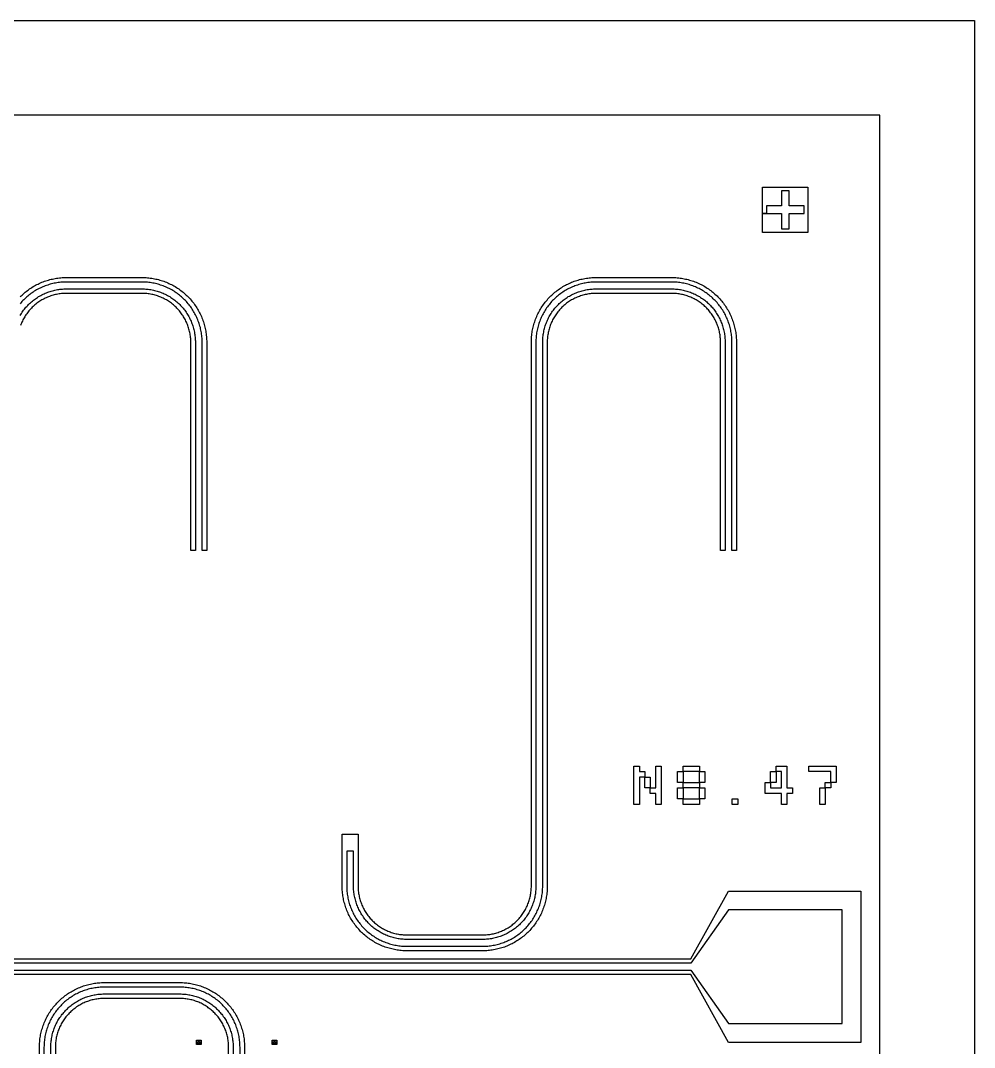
# Model space of a CAD drawing. Extents: x -2500 to 2500, y -2500 to 2500.
# Drawn here: x -21 to 2500, y -213 to 2500 of the extents above; entities that cross this region are included whole.
import ezdxf

# ---------------------------------------------------------------- set-up
doc = ezdxf.new("R2010")
doc.units = 0
doc.layers.add('L0D0', color=1, linetype='CONTINUOUS')

msp = doc.modelspace()

# ---------------------------------------------------------------- linework, layer by layer
at = {"layer": 'L0D0'}
for points in [[(-2500, -2500), (-2500, -2250), (-2250, -2250), (2250, -2250), (2250, 2250), (-2250, 2250), (-2250, -2250), (-2500, -2250), (-2500, 2500), (2500, 2500), (2500, -2500)], [(1940, 1940), (1940, 1990), (1950, 1990), (1990, 1990), (1990, 1950), (2010, 1950), (2010, 1990), (2050, 1990), (2050, 2010), (2010, 2010), (2010, 2050), (1990, 2050), (1990, 2010), (1950, 2010), (1950, 1990), (1940, 1990), (1940, 2060), (2060, 2060), (2060, 1940)], [(1000, 42), (996.321, 42.04), (992.643, 42.158), (988.969, 42.356), (985.3, 42.633), (981.638, 42.989), (977.984, 43.423), (974.341, 43.936), (970.709, 44.527), (967.091, 45.197), (963.488, 45.944), (959.902, 46.768), (956.335, 47.669), (952.787, 48.647), (949.262, 49.701), (945.76, 50.83), (942.284, 52.035), (938.834, 53.314), (935.412, 54.667), (932.02, 56.093), (928.66, 57.592), (925.333, 59.163), (922.04, 60.805), (918.783, 62.518), (915.564, 64.3), (912.384, 66.151), (909.245, 68.071), (906.148, 70.057), (903.094, 72.109), (900.085, 74.227), (897.122, 76.409), (894.207, 78.654), (891.341, 80.961), (888.525, 83.33), (885.761, 85.758), (883.05, 88.246), (880.393, 90.791), (877.791, 93.393), (875.246, 96.05), (872.758, 98.761), (870.33, 101.525), (867.961, 104.341), (865.654, 107.207), (863.409, 110.122), (861.227, 113.085), (859.109, 116.094), (857.057, 119.148), (855.071, 122.245), (853.151, 125.384), (851.3, 128.564), (849.518, 131.783), (847.805, 135.04), (846.163, 138.333), (844.592, 141.66), (843.093, 145.02), (841.667, 148.412), (840.314, 151.834), (839.035, 155.284), (837.83, 158.76), (836.701, 162.262), (835.647, 165.787), (834.669, 169.335), (833.768, 172.902), (832.944, 176.488), (832.197, 180.091), (831.527, 183.709), (830.936, 187.341), (830.423, 190.984), (829.989, 194.638), (829.633, 198.3), (829.356, 201.969), (829.158, 205.643), (829.04, 209.321), (829, 213), (829, 350), (871, 350), (871, 213), (871.04, 209.784), (871.16, 206.57), (871.361, 203.36), (871.641, 200.156), (872.001, 196.96), (872.441, 193.774), (872.96, 190.599), (873.558, 187.439), (874.234, 184.295), (874.989, 181.168), (875.821, 178.062), (876.731, 174.977), (877.717, 171.915), (878.78, 168.879), (879.917, 165.871), (881.13, 162.892), (882.416, 159.944), (883.775, 157.029), (885.207, 154.149), (886.709, 151.305), (888.283, 148.5), (889.925, 145.735), (891.637, 143.012), (893.415, 140.332), (895.26, 137.697), (897.17, 135.109), (899.144, 132.57), (901.18, 130.08), (903.278, 127.643), (905.436, 125.258), (907.653, 122.927), (909.927, 120.653), (912.258, 118.436), (914.643, 116.278), (917.08, 114.18), (919.57, 112.144), (922.109, 110.17), (924.697, 108.26), (927.332, 106.415), (930.012, 104.637), (932.735, 102.925), (935.5, 101.283), (938.305, 99.709), (941.149, 98.207), (944.029, 96.775), (946.944, 95.416), (949.892, 94.13), (952.871, 92.917), (955.879, 91.78), (958.915, 90.717), (961.977, 89.731), (965.062, 88.821), (968.168, 87.989), (971.295, 87.234), (974.439, 86.558), (977.599, 85.96), (980.774, 85.441), (983.96, 85.001), (987.156, 84.641), (990.36, 84.361), (993.57, 84.16), (996.784, 84.04), (1000, 84), (1200, 84), (1203.216, 84.04), (1206.43, 84.16), (1209.64, 84.361), (1212.844, 84.641), (1216.04, 85.001), (1219.226, 85.441), (1222.401, 85.96), (1225.561, 86.558), (1228.705, 87.234), (1231.832, 87.989), (1234.938, 88.821), (1238.023, 89.731), (1241.085, 90.717), (1244.121, 91.78), (1247.129, 92.917), (1250.108, 94.13), (1253.056, 95.416), (1255.971, 96.775), (1258.851, 98.207), (1261.695, 99.709), (1264.5, 101.283), (1267.265, 102.925), (1269.988, 104.637), (1272.668, 106.415), (1275.303, 108.26), (1277.891, 110.17), (1280.43, 112.144), (1282.92, 114.18), (1285.357, 116.278), (1287.742, 118.436), (1290.073, 120.653), (1292.347, 122.927), (1294.564, 125.258), (1296.722, 127.643), (1298.82, 130.08), (1300.856, 132.57), (1302.83, 135.109), (1304.74, 137.697), (1306.585, 140.332), (1308.363, 143.012), (1310.075, 145.735), (1311.717, 148.5), (1313.291, 151.305), (1314.793, 154.149), (1316.225, 157.029), (1317.584, 159.944), (1318.87, 162.892), (1320.083, 165.871), (1321.22, 168.879), (1322.283, 171.915), (1323.269, 174.977), (1324.179, 178.062), (1325.011, 181.168), (1325.766, 184.295), (1326.442, 187.439), (1327.04, 190.599), (1327.559, 193.774), (1327.999, 196.96), (1328.359, 200.156), (1328.639, 203.36), (1328.84, 206.57), (1328.96, 209.784), (1329, 213), (1329, 1650), (1329.04, 1653.679), (1329.158, 1657.357), (1329.356, 1661.031), (1329.633, 1664.7), (1329.989, 1668.362), (1330.423, 1672.016), (1330.936, 1675.659), (1331.527, 1679.291), (1332.197, 1682.909), (1332.944, 1686.512), (1333.768, 1690.098), (1334.669, 1693.665), (1335.647, 1697.213), (1336.701, 1700.738), (1337.83, 1704.24), (1339.035, 1707.716), (1340.314, 1711.166), (1341.667, 1714.588), (1343.093, 1717.98), (1344.592, 1721.34), (1346.163, 1724.667), (1347.805, 1727.96), (1349.518, 1731.217), (1351.3, 1734.436), (1353.151, 1737.616), (1355.071, 1740.755), (1357.057, 1743.852), (1359.109, 1746.906), (1361.227, 1749.915), (1363.409, 1752.878), (1365.654, 1755.793), (1367.961, 1758.659), (1370.33, 1761.475), (1372.758, 1764.239), (1375.246, 1766.95), (1377.791, 1769.607), (1380.393, 1772.209), (1383.05, 1774.754), (1385.761, 1777.242), (1388.525, 1779.67), (1391.341, 1782.039), (1394.207, 1784.346), (1397.122, 1786.591), (1400.085, 1788.773), (1403.094, 1790.891), (1406.148, 1792.943), (1409.245, 1794.929), (1412.384, 1796.849), (1415.564, 1798.7), (1418.783, 1800.482), (1422.04, 1802.195), (1425.333, 1803.837), (1428.66, 1805.408), (1432.02, 1806.907), (1435.412, 1808.333), (1438.834, 1809.686), (1442.284, 1810.965), (1445.76, 1812.17), (1449.262, 1813.299), (1452.787, 1814.353), (1456.335, 1815.331), (1459.902, 1816.232), (1463.488, 1817.056), (1467.091, 1817.803), (1470.709, 1818.473), (1474.341, 1819.064), (1477.984, 1819.577), (1481.638, 1820.011), (1485.3, 1820.367), (1488.969, 1820.644), (1492.643, 1820.842), (1496.321, 1820.96), (1500, 1821), (1700, 1821), (1703.679, 1820.96), (1707.357, 1820.842), (1711.031, 1820.644), (1714.7, 1820.367), (1718.362, 1820.011), (1722.016, 1819.577), (1725.659, 1819.064), (1729.291, 1818.473), (1732.909, 1817.803), (1736.512, 1817.056), (1740.098, 1816.232), (1743.665, 1815.331), (1747.213, 1814.353), (1750.738, 1813.299), (1754.24, 1812.17), (1757.716, 1810.965), (1761.166, 1809.686), (1764.588, 1808.333), (1767.98, 1806.907), (1771.34, 1805.408), (1774.667, 1803.837), (1777.96, 1802.195), (1781.217, 1800.482), (1784.436, 1798.7), (1787.616, 1796.849), (1790.755, 1794.929), (1793.852, 1792.943), (1796.906, 1790.891), (1799.915, 1788.773), (1802.878, 1786.591), (1805.793, 1784.346), (1808.659, 1782.039), (1811.475, 1779.67), (1814.239, 1777.242), (1816.95, 1774.754), (1819.607, 1772.209), (1822.209, 1769.607), (1824.754, 1766.95), (1827.242, 1764.239), (1829.67, 1761.475), (1832.039, 1758.659), (1834.346, 1755.793), (1836.591, 1752.878), (1838.773, 1749.915), (1840.891, 1746.906), (1842.943, 1743.852), (1844.929, 1740.755), (1846.849, 1737.616), (1848.7, 1734.436), (1850.482, 1731.217), (1852.195, 1727.96), (1853.837, 1724.667), (1855.408, 1721.34), (1856.907, 1717.98), (1858.333, 1714.588), (1859.686, 1711.166), (1860.965, 1707.716), (1862.17, 1704.24), (1863.299, 1700.738), (1864.353, 1697.213), (1865.331, 1693.665), (1866.232, 1690.098), (1867.056, 1686.512), (1867.803, 1682.909), (1868.473, 1679.291), (1869.064, 1675.659), (1869.577, 1672.016), (1870.011, 1668.362), (1870.367, 1664.7), (1870.644, 1661.031), (1870.842, 1657.357), (1870.96, 1653.679), (1871, 1650), (1871, 1100), (1859, 1100), (1859, 1650), (1858.96, 1653.568), (1858.84, 1657.134), (1858.64, 1660.696), (1858.36, 1664.253), (1858, 1667.802), (1857.561, 1671.343), (1857.042, 1674.873), (1856.445, 1678.391), (1855.768, 1681.894), (1855.014, 1685.381), (1854.181, 1688.85), (1853.27, 1692.3), (1852.282, 1695.728), (1851.218, 1699.134), (1850.077, 1702.514), (1848.861, 1705.869), (1847.57, 1709.195), (1846.205, 1712.491), (1844.766, 1715.756), (1843.254, 1718.988), (1841.67, 1722.184), (1840.015, 1725.345), (1838.289, 1728.468), (1836.493, 1731.551), (1834.629, 1734.593), (1832.697, 1737.593), (1830.698, 1740.548), (1828.634, 1743.458), (1826.504, 1746.321), (1824.311, 1749.135), (1822.056, 1751.899), (1819.738, 1754.612), (1817.361, 1757.273), (1814.924, 1759.879), (1812.43, 1762.43), (1809.879, 1764.924), (1807.273, 1767.361), (1804.612, 1769.738), (1801.899, 1772.056), (1799.135, 1774.311), (1796.321, 1776.504), (1793.458, 1778.634), (1790.548, 1780.698), (1787.593, 1782.697), (1784.593, 1784.629), (1781.551, 1786.493), (1778.468, 1788.289), (1775.345, 1790.015), (1772.184, 1791.67), (1768.988, 1793.254), (1765.756, 1794.766), (1762.491, 1796.205), (1759.195, 1797.57), (1755.869, 1798.861), (1752.514, 1800.077), (1749.134, 1801.218), (1745.728, 1802.282), (1742.3, 1803.27), (1738.85, 1804.181), (1735.381, 1805.014), (1731.894, 1805.768), (1728.391, 1806.445), (1724.873, 1807.042), (1721.343, 1807.561), (1717.802, 1808), (1714.253, 1808.36), (1710.696, 1808.64), (1707.134, 1808.84), (1703.568, 1808.96), (1700, 1809), (1500, 1809), (1496.432, 1808.96), (1492.866, 1808.84), (1489.304, 1808.64), (1485.747, 1808.36), (1482.198, 1808), (1478.657, 1807.561), (1475.127, 1807.042), (1471.609, 1806.445), (1468.106, 1805.768), (1464.619, 1805.014), (1461.15, 1804.181), (1457.7, 1803.27), (1454.272, 1802.282), (1450.866, 1801.218), (1447.486, 1800.077), (1444.131, 1798.861), (1440.805, 1797.57), (1437.509, 1796.205), (1434.244, 1794.766), (1431.012, 1793.254), (1427.816, 1791.67), (1424.655, 1790.015), (1421.532, 1788.289), (1418.449, 1786.493), (1415.407, 1784.629), (1412.407, 1782.697), (1409.452, 1780.698), (1406.542, 1778.634), (1403.679, 1776.504), (1400.865, 1774.311), (1398.101, 1772.056), (1395.388, 1769.738), (1392.727, 1767.361), (1390.121, 1764.924), (1387.57, 1762.43), (1385.076, 1759.879), (1382.639, 1757.273), (1380.262, 1754.612), (1377.944, 1751.899), (1375.689, 1749.135), (1373.496, 1746.321), (1371.366, 1743.458), (1369.302, 1740.548), (1367.303, 1737.593), (1365.371, 1734.593), (1363.507, 1731.551), (1361.711, 1728.468), (1359.985, 1725.345), (1358.33, 1722.184), (1356.746, 1718.988), (1355.234, 1715.756), (1353.795, 1712.491), (1352.43, 1709.195), (1351.139, 1705.869), (1349.923, 1702.514), (1348.782, 1699.134), (1347.718, 1695.728), (1346.73, 1692.3), (1345.819, 1688.85), (1344.986, 1685.381), (1344.232, 1681.894), (1343.555, 1678.391), (1342.958, 1674.873), (1342.439, 1671.343), (1342, 1667.802), (1341.64, 1664.253), (1341.36, 1660.696), (1341.16, 1657.134), (1341.04, 1653.568), (1341, 1650), (1341, 213), (1340.96, 209.645), (1340.84, 206.291), (1340.641, 202.941), (1340.362, 199.597), (1340.003, 196.261), (1339.565, 192.934), (1339.048, 189.618), (1338.452, 186.316), (1337.778, 183.028), (1337.025, 179.758), (1336.196, 176.507), (1335.289, 173.276), (1334.305, 170.067), (1333.245, 166.883), (1332.11, 163.726), (1330.9, 160.596), (1329.616, 157.495), (1328.258, 154.426), (1326.828, 151.391), (1325.326, 148.39), (1323.753, 145.426), (1322.11, 142.5), (1320.397, 139.614), (1318.617, 136.77), (1316.769, 133.968), (1314.855, 131.212), (1312.876, 128.502), (1310.833, 125.84), (1308.728, 123.227), (1306.561, 120.665), (1304.333, 118.155), (1302.046, 115.699), (1299.702, 113.298), (1297.301, 110.954), (1294.845, 108.667), (1292.335, 106.439), (1289.773, 104.272), (1287.16, 102.167), (1284.498, 100.124), (1281.788, 98.145), (1279.032, 96.231), (1276.23, 94.383), (1273.386, 92.603), (1270.5, 90.89), (1267.574, 89.247), (1264.61, 87.674), (1261.609, 86.172), (1258.574, 84.742), (1255.505, 83.384), (1252.404, 82.1), (1249.274, 80.89), (1246.117, 79.755), (1242.933, 78.695), (1239.724, 77.711), (1236.493, 76.804), (1233.242, 75.975), (1229.972, 75.222), (1226.684, 74.548), (1223.382, 73.952), (1220.066, 73.435), (1216.739, 72.997), (1213.403, 72.638), (1210.059, 72.359), (1206.709, 72.16), (1203.355, 72.04), (1200, 72), (1000, 72), (996.645, 72.04), (993.291, 72.16), (989.941, 72.359), (986.597, 72.638), (983.261, 72.997), (979.934, 73.435), (976.618, 73.952), (973.316, 74.548), (970.028, 75.222), (966.758, 75.975), (963.507, 76.804), (960.276, 77.711), (957.067, 78.695), (953.883, 79.755), (950.726, 80.89), (947.596, 82.1), (944.495, 83.384), (941.426, 84.742), (938.391, 86.172), (935.39, 87.674), (932.426, 89.247), (929.5, 90.89), (926.614, 92.603), (923.77, 94.383), (920.968, 96.231), (918.212, 98.145), (915.502, 100.124), (912.84, 102.167), (910.227, 104.272), (907.665, 106.439), (905.155, 108.667), (902.699, 110.954), (900.298, 113.298), (897.954, 115.699), (895.667, 118.155), (893.439, 120.665), (891.272, 123.227), (889.167, 125.84), (887.124, 128.502), (885.145, 131.212), (883.231, 133.968), (881.383, 136.77), (879.603, 139.614), (877.89, 142.5), (876.247, 145.426), (874.674, 148.39), (873.172, 151.391), (871.742, 154.426), (870.384, 157.495), (869.1, 160.596), (867.89, 163.726), (866.755, 166.883), (865.695, 170.067), (864.711, 173.276), (863.804, 176.507), (862.975, 179.758), (862.222, 183.028), (861.548, 186.316), (860.952, 189.618), (860.435, 192.934), (859.997, 196.261), (859.638, 199.597), (859.359, 202.941), (859.16, 206.291), (859.04, 209.645), (859, 213), (859, 305), (841, 305), (841, 213), (841.04, 209.432), (841.16, 205.866), (841.36, 202.304), (841.64, 198.747), (842, 195.198), (842.439, 191.657), (842.958, 188.127), (843.555, 184.609), (844.232, 181.106), (844.986, 177.619), (845.819, 174.15), (846.73, 170.7), (847.718, 167.272), (848.782, 163.866), (849.923, 160.486), (851.139, 157.131), (852.43, 153.805), (853.795, 150.509), (855.234, 147.244), (856.746, 144.012), (858.33, 140.816), (859.985, 137.655), (861.711, 134.532), (863.507, 131.449), (865.371, 128.407), (867.303, 125.407), (869.302, 122.452), (871.366, 119.542), (873.496, 116.679), (875.689, 113.865), (877.944, 111.101), (880.262, 108.388), (882.639, 105.727), (885.076, 103.121), (887.57, 100.57), (890.121, 98.076), (892.727, 95.639), (895.388, 93.262), (898.101, 90.944), (900.865, 88.689), (903.679, 86.496), (906.542, 84.366), (909.452, 82.302), (912.407, 80.303), (915.407, 78.371), (918.449, 76.507), (921.532, 74.711), (924.655, 72.985), (927.816, 71.33), (931.012, 69.746), (934.244, 68.234), (937.509, 66.795), (940.805, 65.43), (944.131, 64.139), (947.486, 62.923), (950.866, 61.782), (954.272, 60.718), (957.7, 59.73), (961.15, 58.819), (964.619, 57.986), (968.106, 57.232), (971.609, 56.555), (975.127, 55.958), (978.657, 55.439), (982.198, 55), (985.747, 54.64), (989.304, 54.36), (992.866, 54.16), (996.432, 54.04), (1000, 54), (1200, 54), (1203.568, 54.04), (1207.134, 54.16), (1210.696, 54.36), (1214.253, 54.64), (1217.802, 55), (1221.343, 55.439), (1224.873, 55.958), (1228.391, 56.555), (1231.894, 57.232), (1235.381, 57.986), (1238.85, 58.819), (1242.3, 59.73), (1245.728, 60.718), (1249.134, 61.782), (1252.514, 62.923), (1255.869, 64.139), (1259.195, 65.43), (1262.491, 66.795), (1265.756, 68.234), (1268.988, 69.746), (1272.184, 71.33), (1275.345, 72.985), (1278.468, 74.711), (1281.551, 76.507), (1284.593, 78.371), (1287.593, 80.303), (1290.548, 82.302), (1293.458, 84.366), (1296.321, 86.496), (1299.135, 88.689), (1301.899, 90.944), (1304.612, 93.262), (1307.273, 95.639), (1309.879, 98.076), (1312.43, 100.57), (1314.924, 103.121), (1317.361, 105.727), (1319.738, 108.388), (1322.056, 111.101), (1324.311, 113.865), (1326.504, 116.679), (1328.634, 119.542), (1330.698, 122.452), (1332.697, 125.407), (1334.629, 128.407), (1336.493, 131.449), (1338.289, 134.532), (1340.015, 137.655), (1341.67, 140.816), (1343.254, 144.012), (1344.766, 147.244), (1346.205, 150.509), (1347.57, 153.805), (1348.861, 157.131), (1350.077, 160.486), (1351.218, 163.866), (1352.282, 167.272), (1353.27, 170.7), (1354.181, 174.15), (1355.014, 177.619), (1355.768, 181.106), (1356.445, 184.609), (1357.042, 188.127), (1357.561, 191.657), (1358, 195.198), (1358.36, 198.747), (1358.64, 202.304), (1358.84, 205.866), (1358.96, 209.432), (1359, 213), (1359, 1650), (1359.04, 1653.355), (1359.16, 1656.709), (1359.359, 1660.059), (1359.638, 1663.403), (1359.997, 1666.739), (1360.435, 1670.066), (1360.952, 1673.382), (1361.548, 1676.684), (1362.222, 1679.972), (1362.975, 1683.242), (1363.804, 1686.493), (1364.711, 1689.724), (1365.695, 1692.933), (1366.755, 1696.117), (1367.89, 1699.274), (1369.1, 1702.404), (1370.384, 1705.505), (1371.742, 1708.574), (1373.172, 1711.609), (1374.674, 1714.61), (1376.247, 1717.574), (1377.89, 1720.5), (1379.603, 1723.386), (1381.383, 1726.23), (1383.231, 1729.032), (1385.145, 1731.788), (1387.124, 1734.498), (1389.167, 1737.16), (1391.272, 1739.773), (1393.439, 1742.335), (1395.667, 1744.845), (1397.954, 1747.301), (1400.298, 1749.702), (1402.699, 1752.046), (1405.155, 1754.333), (1407.665, 1756.561), (1410.227, 1758.728), (1412.84, 1760.833), (1415.502, 1762.876), (1418.212, 1764.855), (1420.968, 1766.769), (1423.77, 1768.617), (1426.614, 1770.397), (1429.5, 1772.11), (1432.426, 1773.753), (1435.39, 1775.326), (1438.391, 1776.828), (1441.426, 1778.258), (1444.495, 1779.616), (1447.596, 1780.9), (1450.726, 1782.11), (1453.883, 1783.245), (1457.067, 1784.305), (1460.276, 1785.289), (1463.507, 1786.196), (1466.758, 1787.025), (1470.028, 1787.778), (1473.316, 1788.452), (1476.618, 1789.048), (1479.934, 1789.565), (1483.261, 1790.003), (1486.597, 1790.362), (1489.941, 1790.641), (1493.291, 1790.84), (1496.645, 1790.96), (1500, 1791), (1700, 1791), (1703.355, 1790.96), (1706.709, 1790.84), (1710.059, 1790.641), (1713.403, 1790.362), (1716.739, 1790.003), (1720.066, 1789.565), (1723.382, 1789.048), (1726.684, 1788.452), (1729.972, 1787.778), (1733.242, 1787.025), (1736.493, 1786.196), (1739.724, 1785.289), (1742.933, 1784.305), (1746.117, 1783.245), (1749.274, 1782.11), (1752.404, 1780.9), (1755.505, 1779.616), (1758.574, 1778.258), (1761.609, 1776.828), (1764.61, 1775.326), (1767.574, 1773.753), (1770.5, 1772.11), (1773.386, 1770.397), (1776.23, 1768.617), (1779.032, 1766.769), (1781.788, 1764.855), (1784.498, 1762.876), (1787.16, 1760.833), (1789.773, 1758.728), (1792.335, 1756.561), (1794.845, 1754.333), (1797.301, 1752.046), (1799.702, 1749.702), (1802.046, 1747.301), (1804.333, 1744.845), (1806.561, 1742.335), (1808.728, 1739.773), (1810.833, 1737.16), (1812.876, 1734.498), (1814.855, 1731.788), (1816.769, 1729.032), (1818.617, 1726.23), (1820.397, 1723.386), (1822.11, 1720.5), (1823.753, 1717.574), (1825.326, 1714.61), (1826.828, 1711.609), (1828.258, 1708.574), (1829.616, 1705.505), (1830.9, 1702.404), (1832.11, 1699.274), (1833.245, 1696.117), (1834.305, 1692.933), (1835.289, 1689.724), (1836.196, 1686.493), (1837.025, 1683.242), (1837.778, 1679.972), (1838.452, 1676.684), (1839.048, 1673.382), (1839.565, 1670.066), (1840.003, 1666.739), (1840.362, 1663.403), (1840.641, 1660.059), (1840.84, 1656.709), (1840.96, 1653.355), (1841, 1650), (1841, 1100), (1829, 1100), (1829, 1650), (1828.96, 1653.216), (1828.84, 1656.43), (1828.639, 1659.64), (1828.359, 1662.844), (1827.999, 1666.04), (1827.559, 1669.226), (1827.04, 1672.401), (1826.442, 1675.561), (1825.766, 1678.705), (1825.011, 1681.832), (1824.179, 1684.938), (1823.269, 1688.023), (1822.283, 1691.085), (1821.22, 1694.121), (1820.083, 1697.129), (1818.87, 1700.108), (1817.584, 1703.056), (1816.225, 1705.971), (1814.793, 1708.851), (1813.291, 1711.695), (1811.717, 1714.5), (1810.075, 1717.265), (1808.363, 1719.988), (1806.585, 1722.668), (1804.74, 1725.303), (1802.83, 1727.891), (1800.856, 1730.43), (1798.82, 1732.92), (1796.722, 1735.357), (1794.564, 1737.742), (1792.347, 1740.073), (1790.073, 1742.347), (1787.742, 1744.564), (1785.357, 1746.722), (1782.92, 1748.82), (1780.43, 1750.856), (1777.891, 1752.83), (1775.303, 1754.74), (1772.668, 1756.585), (1769.988, 1758.363), (1767.265, 1760.075), (1764.5, 1761.717), (1761.695, 1763.291), (1758.851, 1764.793), (1755.971, 1766.225), (1753.056, 1767.584), (1750.108, 1768.87), (1747.129, 1770.083), (1744.121, 1771.22), (1741.085, 1772.283), (1738.023, 1773.269), (1734.938, 1774.179), (1731.832, 1775.011), (1728.705, 1775.766), (1725.561, 1776.442), (1722.401, 1777.04), (1719.226, 1777.559), (1716.04, 1777.999), (1712.844, 1778.359), (1709.64, 1778.639), (1706.43, 1778.84), (1703.216, 1778.96), (1700, 1779), (1500, 1779), (1496.784, 1778.96), (1493.57, 1778.84), (1490.36, 1778.639), (1487.156, 1778.359), (1483.96, 1777.999), (1480.774, 1777.559), (1477.599, 1777.04), (1474.439, 1776.442), (1471.295, 1775.766), (1468.168, 1775.011), (1465.062, 1774.179), (1461.977, 1773.269), (1458.915, 1772.283), (1455.879, 1771.22), (1452.871, 1770.083), (1449.892, 1768.87), (1446.944, 1767.584), (1444.029, 1766.225), (1441.149, 1764.793), (1438.305, 1763.291), (1435.5, 1761.717), (1432.735, 1760.075), (1430.012, 1758.363), (1427.332, 1756.585), (1424.697, 1754.74), (1422.109, 1752.83), (1419.57, 1750.856), (1417.08, 1748.82), (1414.643, 1746.722), (1412.258, 1744.564), (1409.927, 1742.347), (1407.653, 1740.073), (1405.436, 1737.742), (1403.278, 1735.357), (1401.18, 1732.92), (1399.144, 1730.43), (1397.17, 1727.891), (1395.26, 1725.303), (1393.415, 1722.668), (1391.637, 1719.988), (1389.925, 1717.265), (1388.283, 1714.5), (1386.709, 1711.695), (1385.207, 1708.851), (1383.775, 1705.971), (1382.416, 1703.056), (1381.13, 1700.108), (1379.917, 1697.129), (1378.78, 1694.121), (1377.717, 1691.085), (1376.731, 1688.023), (1375.821, 1684.938), (1374.989, 1681.832), (1374.234, 1678.705), (1373.558, 1675.561), (1372.96, 1672.401), (1372.441, 1669.226), (1372.001, 1666.04), (1371.641, 1662.844), (1371.361, 1659.64), (1371.16, 1656.43), (1371.04, 1653.216), (1371, 1650), (1371, 213), (1370.96, 209.321), (1370.842, 205.643), (1370.644, 201.969), (1370.367, 198.3), (1370.011, 194.638), (1369.577, 190.984), (1369.064, 187.341), (1368.473, 183.709), (1367.803, 180.091), (1367.056, 176.488), (1366.232, 172.902), (1365.331, 169.335), (1364.353, 165.787), (1363.299, 162.262), (1362.17, 158.76), (1360.965, 155.284), (1359.686, 151.834), (1358.333, 148.412), (1356.907, 145.02), (1355.408, 141.66), (1353.837, 138.333), (1352.195, 135.04), (1350.482, 131.783), (1348.7, 128.564), (1346.849, 125.384), (1344.929, 122.245), (1342.943, 119.148), (1340.891, 116.094), (1338.773, 113.085), (1336.591, 110.122), (1334.346, 107.207), (1332.039, 104.341), (1329.67, 101.525), (1327.242, 98.761), (1324.754, 96.05), (1322.209, 93.393), (1319.607, 90.791), (1316.95, 88.246), (1314.239, 85.758), (1311.475, 83.33), (1308.659, 80.961), (1305.793, 78.654), (1302.878, 76.409), (1299.915, 74.227), (1296.906, 72.109), (1293.852, 70.057), (1290.755, 68.071), (1287.616, 66.151), (1284.436, 64.3), (1281.217, 62.518), (1277.96, 60.805), (1274.667, 59.163), (1271.34, 57.592), (1267.98, 56.093), (1264.588, 54.667), (1261.166, 53.314), (1257.716, 52.035), (1254.24, 50.83), (1250.738, 49.701), (1247.213, 48.647), (1243.665, 47.669), (1240.098, 46.768), (1236.512, 45.944), (1232.909, 45.197), (1229.291, 44.527), (1225.659, 43.936), (1222.016, 43.423), (1218.362, 42.989), (1214.7, 42.633), (1211.031, 42.356), (1207.357, 42.158), (1203.679, 42.04), (1200, 42)], [(1600, 428.889), (1600, 530), (1614.444, 530), (1614.444, 515.556), (1628.889, 515.556), (1628.889, 501.111), (1614.444, 501.111), (1614.444, 428.889)], [(1657.778, 428.889), (1657.778, 457.778), (1643.333, 457.778), (1643.333, 472.222), (1628.889, 472.222), (1628.889, 501.111), (1643.333, 501.111), (1643.333, 472.222), (1657.778, 472.222), (1657.778, 530), (1672.222, 530), (1672.222, 428.889)], [(1715.556, 486.667), (1715.556, 515.556), (1730, 515.556), (1730, 486.667)], [(1730, 515.556), (1730, 530), (1773.333, 530), (1773.333, 515.556)], [(1773.333, 486.667), (1773.333, 515.556), (1787.778, 515.556), (1787.778, 486.667)], [(1990, 428.889), (1990, 457.778), (1946.667, 457.778), (1946.667, 486.667), (1961.111, 486.667), (1961.111, 472.222), (1990, 472.222), (1990, 515.556), (1975.556, 515.556), (1975.556, 530), (2004.444, 530), (2004.444, 472.222), (2018.889, 472.222), (2018.889, 457.778), (2004.444, 457.778), (2004.444, 428.889)], [(1961.111, 486.667), (1961.111, 515.556), (1975.556, 515.556), (1975.556, 486.667)], [(2120, 486.667), (2120, 515.556), (2062.222, 515.556), (2062.222, 530), (2134.444, 530), (2134.444, 486.667)], [(1715.556, 443.333), (1715.556, 472.222), (1730, 472.222), (1730, 443.333)], [(1730, 472.222), (1730, 486.667), (1773.333, 486.667), (1773.333, 472.222)], [(1773.333, 443.333), (1773.333, 472.222), (1787.778, 472.222), (1787.778, 443.333)], [(2091.111, 428.889), (2091.111, 472.222), (2105.556, 472.222), (2105.556, 428.889)], [(2105.556, 472.222), (2105.556, 486.667), (2120, 486.667), (2120, 472.222)], [(1730, 428.889), (1730, 443.333), (1773.333, 443.333), (1773.333, 428.889)], [(1860, 428.889), (1860, 443.333), (1874.444, 443.333), (1874.444, 428.889)], [(444, -206), (444, -201), (445, -201), (449, -201), (449, -205), (451, -205), (451, -201), (455, -201), (455, -199), (451, -199), (451, -195), (449, -195), (449, -199), (445, -199), (445, -201), (444, -201), (444, -194), (456, -194), (456, -206)], [(644, -206), (644, -201), (645, -201), (649, -201), (649, -205), (651, -205), (651, -201), (655, -201), (655, -199), (651, -199), (651, -195), (649, -195), (649, -199), (645, -199), (645, -201), (644, -201), (644, -194), (656, -194), (656, -206)]]:
    msp.add_lwpolyline(points, close=True, dxfattribs=at)
for points in [[(-22.209, 1769.607), (-19.607, 1772.209), (-16.95, 1774.754), (-14.239, 1777.242), (-11.475, 1779.67), (-8.659, 1782.039), (-5.793, 1784.346), (-2.878, 1786.591), (0.085, 1788.773), (3.094, 1790.891), (6.148, 1792.943), (9.245, 1794.929), (12.384, 1796.849), (15.564, 1798.7), (18.783, 1800.482), (22.04, 1802.195), (25.333, 1803.837), (28.66, 1805.408), (32.02, 1806.907), (35.412, 1808.333), (38.834, 1809.686), (42.284, 1810.965), (45.76, 1812.17), (49.262, 1813.299), (52.787, 1814.353), (56.335, 1815.331), (59.902, 1816.232), (63.488, 1817.056), (67.091, 1817.803), (70.709, 1818.473), (74.341, 1819.064), (77.984, 1819.577), (81.638, 1820.011), (85.3, 1820.367), (88.969, 1820.644), (92.643, 1820.842), (96.321, 1820.96), (100, 1821), (300, 1821), (303.679, 1820.96), (307.357, 1820.842), (311.031, 1820.644), (314.7, 1820.367), (318.362, 1820.011), (322.016, 1819.577), (325.659, 1819.064), (329.291, 1818.473), (332.909, 1817.803), (336.512, 1817.056), (340.098, 1816.232), (343.665, 1815.331), (347.213, 1814.353), (350.738, 1813.299), (354.24, 1812.17), (357.716, 1810.965), (361.166, 1809.686), (364.588, 1808.333), (367.98, 1806.907), (371.34, 1805.408), (374.667, 1803.837), (377.96, 1802.195), (381.217, 1800.482), (384.436, 1798.7), (387.616, 1796.849), (390.755, 1794.929), (393.852, 1792.943), (396.906, 1790.891), (399.915, 1788.773), (402.878, 1786.591), (405.793, 1784.346), (408.659, 1782.039), (411.475, 1779.67), (414.239, 1777.242), (416.95, 1774.754), (419.607, 1772.209), (422.209, 1769.607), (424.754, 1766.95), (427.242, 1764.239), (429.67, 1761.475), (432.039, 1758.659), (434.346, 1755.793), (436.591, 1752.878), (438.773, 1749.915), (440.891, 1746.906), (442.943, 1743.852), (444.929, 1740.755), (446.849, 1737.616), (448.7, 1734.436), (450.482, 1731.217), (452.195, 1727.96), (453.837, 1724.667), (455.408, 1721.34), (456.907, 1717.98), (458.333, 1714.588), (459.686, 1711.166), (460.965, 1707.716), (462.17, 1704.24), (463.299, 1700.738), (464.353, 1697.213), (465.331, 1693.665), (466.232, 1690.098), (467.056, 1686.512), (467.803, 1682.909), (468.473, 1679.291), (469.064, 1675.659), (469.577, 1672.016), (470.011, 1668.362), (470.367, 1664.7), (470.644, 1661.031), (470.842, 1657.357), (470.96, 1653.679), (471, 1650), (471, 1100), (459, 1100), (459, 1650), (458.96, 1653.568), (458.84, 1657.134), (458.64, 1660.696), (458.36, 1664.253), (458, 1667.802), (457.561, 1671.343), (457.042, 1674.873), (456.445, 1678.391), (455.768, 1681.894), (455.014, 1685.381), (454.181, 1688.85), (453.27, 1692.3), (452.282, 1695.728), (451.218, 1699.134), (450.077, 1702.514), (448.861, 1705.869), (447.57, 1709.195), (446.205, 1712.491), (444.766, 1715.756), (443.254, 1718.988), (441.67, 1722.184), (440.015, 1725.345), (438.289, 1728.468), (436.493, 1731.551), (434.629, 1734.593), (432.697, 1737.593), (430.698, 1740.548), (428.634, 1743.458), (426.504, 1746.321), (424.311, 1749.135), (422.056, 1751.899), (419.738, 1754.612), (417.361, 1757.273), (414.924, 1759.879), (412.43, 1762.43), (409.879, 1764.924), (407.273, 1767.361), (404.612, 1769.738), (401.899, 1772.056), (399.135, 1774.311), (396.321, 1776.504), (393.458, 1778.634), (390.548, 1780.698), (387.593, 1782.697), (384.593, 1784.629), (381.551, 1786.493), (378.468, 1788.289), (375.345, 1790.015), (372.184, 1791.67), (368.988, 1793.254), (365.756, 1794.766), (362.491, 1796.205), (359.195, 1797.57), (355.869, 1798.861), (352.514, 1800.077), (349.134, 1801.218), (345.728, 1802.282), (342.3, 1803.27), (338.85, 1804.181), (335.381, 1805.014), (331.894, 1805.768), (328.391, 1806.445), (324.873, 1807.042), (321.343, 1807.561), (317.802, 1808), (314.253, 1808.36), (310.696, 1808.64), (307.134, 1808.84), (303.568, 1808.96), (300, 1809), (100, 1809), (96.432, 1808.96), (92.866, 1808.84), (89.304, 1808.64), (85.747, 1808.36), (82.198, 1808), (78.657, 1807.561), (75.127, 1807.042), (71.609, 1806.445), (68.106, 1805.768), (64.619, 1805.014), (61.15, 1804.181), (57.7, 1803.27), (54.272, 1802.282), (50.866, 1801.218), (47.486, 1800.077), (44.131, 1798.861), (40.805, 1797.57), (37.509, 1796.205), (34.244, 1794.766), (31.012, 1793.254), (27.816, 1791.67), (24.655, 1790.015), (21.532, 1788.289), (18.449, 1786.493), (15.407, 1784.629), (12.407, 1782.697), (9.452, 1780.698), (6.542, 1778.634), (3.679, 1776.504), (0.865, 1774.311), (-1.899, 1772.056), (-4.612, 1769.738), (-7.273, 1767.361), (-9.879, 1764.924), (-12.43, 1762.43), (-14.924, 1759.879), (-17.361, 1757.273), (-19.738, 1754.612), (-22.056, 1751.899)], [(-22.11, 1720.5), (-20.397, 1723.386), (-18.617, 1726.23), (-16.769, 1729.032), (-14.855, 1731.788), (-12.876, 1734.498), (-10.833, 1737.16), (-8.728, 1739.773), (-6.561, 1742.335), (-4.333, 1744.845), (-2.046, 1747.301), (0.298, 1749.702), (2.699, 1752.046), (5.155, 1754.333), (7.665, 1756.561), (10.227, 1758.728), (12.84, 1760.833), (15.502, 1762.876), (18.212, 1764.855), (20.968, 1766.769), (23.77, 1768.617), (26.614, 1770.397), (29.5, 1772.11), (32.426, 1773.753), (35.39, 1775.326), (38.391, 1776.828), (41.426, 1778.258), (44.495, 1779.616), (47.596, 1780.9), (50.726, 1782.11), (53.883, 1783.245), (57.067, 1784.305), (60.276, 1785.289), (63.507, 1786.196), (66.758, 1787.025), (70.028, 1787.778), (73.316, 1788.452), (76.618, 1789.048), (79.934, 1789.565), (83.261, 1790.003), (86.597, 1790.362), (89.941, 1790.641), (93.291, 1790.84), (96.645, 1790.96), (100, 1791), (300, 1791), (303.355, 1790.96), (306.709, 1790.84), (310.059, 1790.641), (313.403, 1790.362), (316.739, 1790.003), (320.066, 1789.565), (323.382, 1789.048), (326.684, 1788.452), (329.972, 1787.778), (333.242, 1787.025), (336.493, 1786.196), (339.724, 1785.289), (342.933, 1784.305), (346.117, 1783.245), (349.274, 1782.11), (352.404, 1780.9), (355.505, 1779.616), (358.574, 1778.258), (361.609, 1776.828), (364.61, 1775.326), (367.574, 1773.753), (370.5, 1772.11), (373.386, 1770.397), (376.23, 1768.617), (379.032, 1766.769), (381.788, 1764.855), (384.498, 1762.876), (387.16, 1760.833), (389.773, 1758.728), (392.335, 1756.561), (394.845, 1754.333), (397.301, 1752.046), (399.702, 1749.702), (402.046, 1747.301), (404.333, 1744.845), (406.561, 1742.335), (408.728, 1739.773), (410.833, 1737.16), (412.876, 1734.498), (414.855, 1731.788), (416.769, 1729.032), (418.617, 1726.23), (420.397, 1723.386), (422.11, 1720.5), (423.753, 1717.574), (425.326, 1714.61), (426.828, 1711.609), (428.258, 1708.574), (429.616, 1705.505), (430.9, 1702.404), (432.11, 1699.274), (433.245, 1696.117), (434.305, 1692.933), (435.289, 1689.724), (436.196, 1686.493), (437.025, 1683.242), (437.778, 1679.972), (438.452, 1676.684), (439.048, 1673.382), (439.565, 1670.066), (440.003, 1666.739), (440.362, 1663.403), (440.641, 1660.059), (440.84, 1656.709), (440.96, 1653.355), (441, 1650), (441, 1100), (429, 1100), (429, 1650), (428.96, 1653.216), (428.84, 1656.43), (428.639, 1659.64), (428.359, 1662.844), (427.999, 1666.04), (427.559, 1669.226), (427.04, 1672.401), (426.442, 1675.561), (425.766, 1678.705), (425.011, 1681.832), (424.179, 1684.938), (423.269, 1688.023), (422.283, 1691.085), (421.22, 1694.121), (420.083, 1697.129), (418.87, 1700.108), (417.584, 1703.056), (416.225, 1705.971), (414.793, 1708.851), (413.291, 1711.695), (411.717, 1714.5), (410.075, 1717.265), (408.363, 1719.988), (406.585, 1722.668), (404.74, 1725.303), (402.83, 1727.891), (400.856, 1730.43), (398.82, 1732.92), (396.722, 1735.357), (394.564, 1737.742), (392.347, 1740.073), (390.073, 1742.347), (387.742, 1744.564), (385.357, 1746.722), (382.92, 1748.82), (380.43, 1750.856), (377.891, 1752.83), (375.303, 1754.74), (372.668, 1756.585), (369.988, 1758.363), (367.265, 1760.075), (364.5, 1761.717), (361.695, 1763.291), (358.851, 1764.793), (355.971, 1766.225), (353.056, 1767.584), (350.108, 1768.87), (347.129, 1770.083), (344.121, 1771.22), (341.085, 1772.283), (338.023, 1773.269), (334.938, 1774.179), (331.832, 1775.011), (328.705, 1775.766), (325.561, 1776.442), (322.401, 1777.04), (319.226, 1777.559), (316.04, 1777.999), (312.844, 1778.359), (309.64, 1778.639), (306.43, 1778.84), (303.216, 1778.96), (300, 1779), (100, 1779), (96.784, 1778.96), (93.57, 1778.84), (90.36, 1778.639), (87.156, 1778.359), (83.96, 1777.999), (80.774, 1777.559), (77.599, 1777.04), (74.439, 1776.442), (71.295, 1775.766), (68.168, 1775.011), (65.062, 1774.179), (61.977, 1773.269), (58.915, 1772.283), (55.879, 1771.22), (52.871, 1770.083), (49.892, 1768.87), (46.944, 1767.584), (44.029, 1766.225), (41.149, 1764.793), (38.305, 1763.291), (35.5, 1761.717), (32.735, 1760.075), (30.012, 1758.363), (27.332, 1756.585), (24.697, 1754.74), (22.109, 1752.83), (19.57, 1750.856), (17.08, 1748.82), (14.643, 1746.722), (12.258, 1744.564), (9.927, 1742.347), (7.653, 1740.073), (5.436, 1737.742), (3.278, 1735.357), (1.18, 1732.92), (-0.856, 1730.43), (-2.83, 1727.891), (-4.74, 1725.303), (-6.585, 1722.668), (-8.363, 1719.988), (-10.075, 1717.265), (-11.717, 1714.5), (-13.291, 1711.695), (-14.793, 1708.851), (-16.225, 1705.971), (-17.584, 1703.056), (-18.87, 1700.108), (-20.083, 1697.129), (-21.22, 1694.121)], [(-1750, 21), (1750, 21), (1850, 200), (2200, 200), (2200, -200), (1850, -200), (1750, -21), (-1750, -21)], [(-1750, -9), (1750, -9), (1850, -150), (2150, -150), (2150, 150), (1850, 150), (1750, 9), (-1750, 9)], [(29, -1400), (29, -213), (29.04, -209.321), (29.158, -205.643), (29.356, -201.969), (29.633, -198.3), (29.989, -194.638), (30.423, -190.984), (30.936, -187.341), (31.527, -183.709), (32.197, -180.091), (32.944, -176.488), (33.768, -172.902), (34.669, -169.335), (35.647, -165.787), (36.701, -162.262), (37.83, -158.76), (39.035, -155.284), (40.314, -151.834), (41.667, -148.412), (43.093, -145.02), (44.592, -141.66), (46.163, -138.333), (47.805, -135.04), (49.518, -131.783), (51.3, -128.564), (53.151, -125.384), (55.071, -122.245), (57.057, -119.148), (59.109, -116.094), (61.227, -113.085), (63.409, -110.122), (65.654, -107.207), (67.961, -104.341), (70.33, -101.525), (72.758, -98.761), (75.246, -96.05), (77.791, -93.393), (80.393, -90.791), (83.05, -88.246), (85.761, -85.758), (88.525, -83.33), (91.341, -80.961), (94.207, -78.654), (97.122, -76.409), (100.085, -74.227), (103.094, -72.109), (106.148, -70.057), (109.245, -68.071), (112.384, -66.151), (115.564, -64.3), (118.783, -62.518), (122.04, -60.805), (125.333, -59.163), (128.66, -57.592), (132.02, -56.093), (135.412, -54.667), (138.834, -53.314), (142.284, -52.035), (145.76, -50.83), (149.262, -49.701), (152.787, -48.647), (156.335, -47.669), (159.902, -46.768), (163.488, -45.944), (167.091, -45.197), (170.709, -44.527), (174.341, -43.936), (177.984, -43.423), (181.638, -42.989), (185.3, -42.633), (188.969, -42.356), (192.643, -42.158), (196.321, -42.04), (200, -42), (400, -42), (403.679, -42.04), (407.357, -42.158), (411.031, -42.356), (414.7, -42.633), (418.362, -42.989), (422.016, -43.423), (425.659, -43.936), (429.291, -44.527), (432.909, -45.197), (436.512, -45.944), (440.098, -46.768), (443.665, -47.669), (447.213, -48.647), (450.738, -49.701), (454.24, -50.83), (457.716, -52.035), (461.166, -53.314), (464.588, -54.667), (467.98, -56.093), (471.34, -57.592), (474.667, -59.163), (477.96, -60.805), (481.217, -62.518), (484.436, -64.3), (487.616, -66.151), (490.755, -68.071), (493.852, -70.057), (496.906, -72.109), (499.915, -74.227), (502.878, -76.409), (505.793, -78.654), (508.659, -80.961), (511.475, -83.33), (514.239, -85.758), (516.95, -88.246), (519.607, -90.791), (522.209, -93.393), (524.754, -96.05), (527.242, -98.761), (529.67, -101.525), (532.039, -104.341), (534.346, -107.207), (536.591, -110.122), (538.773, -113.085), (540.891, -116.094), (542.943, -119.148), (544.929, -122.245), (546.849, -125.384), (548.7, -128.564), (550.482, -131.783), (552.195, -135.04), (553.837, -138.333), (555.408, -141.66), (556.907, -145.02), (558.333, -148.412), (559.686, -151.834), (560.965, -155.284), (562.17, -158.76), (563.299, -162.262), (564.353, -165.787), (565.331, -169.335), (566.232, -172.902), (567.056, -176.488), (567.803, -180.091), (568.473, -183.709), (569.064, -187.341), (569.577, -190.984), (570.011, -194.638), (570.367, -198.3), (570.644, -201.969), (570.842, -205.643), (570.96, -209.321), (571, -213), (571, -305)], [(559, -297), (559, -213), (558.96, -209.432), (558.84, -205.866), (558.64, -202.304), (558.36, -198.747), (558, -195.198), (557.561, -191.657), (557.042, -188.127), (556.445, -184.609), (555.768, -181.106), (555.014, -177.619), (554.181, -174.15), (553.27, -170.7), (552.282, -167.272), (551.218, -163.866), (550.077, -160.486), (548.861, -157.131), (547.57, -153.805), (546.205, -150.509), (544.766, -147.244), (543.254, -144.012), (541.67, -140.816), (540.015, -137.655), (538.289, -134.532), (536.493, -131.449), (534.629, -128.407), (532.697, -125.407), (530.698, -122.452), (528.634, -119.542), (526.504, -116.679), (524.311, -113.865), (522.056, -111.101), (519.738, -108.388), (517.361, -105.727), (514.924, -103.121), (512.43, -100.57), (509.879, -98.076), (507.273, -95.639), (504.612, -93.262), (501.899, -90.944), (499.135, -88.689), (496.321, -86.496), (493.458, -84.366), (490.548, -82.302), (487.593, -80.303), (484.593, -78.371), (481.551, -76.507), (478.468, -74.711), (475.345, -72.985), (472.184, -71.33), (468.988, -69.746), (465.756, -68.234), (462.491, -66.795), (459.195, -65.43), (455.869, -64.139), (452.514, -62.923), (449.134, -61.782), (445.728, -60.718), (442.3, -59.73), (438.85, -58.819), (435.381, -57.986), (431.894, -57.232), (428.391, -56.555), (424.873, -55.958), (421.343, -55.439), (417.802, -55), (414.253, -54.64), (410.696, -54.36), (407.134, -54.16), (403.568, -54.04), (400, -54), (200, -54), (196.432, -54.04), (192.866, -54.16), (189.304, -54.36), (185.747, -54.64), (182.198, -55), (178.657, -55.439), (175.127, -55.958), (171.609, -56.555), (168.106, -57.232), (164.619, -57.986), (161.15, -58.819), (157.7, -59.73), (154.272, -60.718), (150.866, -61.782), (147.486, -62.923), (144.131, -64.139), (140.805, -65.43), (137.509, -66.795), (134.244, -68.234), (131.012, -69.746), (127.816, -71.33), (124.655, -72.985), (121.532, -74.711), (118.449, -76.507), (115.407, -78.371), (112.407, -80.303), (109.452, -82.302), (106.542, -84.366), (103.679, -86.496), (100.865, -88.689), (98.101, -90.944), (95.388, -93.262), (92.727, -95.639), (90.121, -98.076), (87.57, -100.57), (85.076, -103.121), (82.639, -105.727), (80.262, -108.388), (77.944, -111.101), (75.689, -113.865), (73.496, -116.679), (71.366, -119.542), (69.302, -122.452), (67.303, -125.407), (65.371, -128.407), (63.507, -131.449), (61.711, -134.532), (59.985, -137.655), (58.33, -140.816), (56.746, -144.012), (55.234, -147.244), (53.795, -150.509), (52.43, -153.805), (51.139, -157.131), (49.923, -160.486), (48.782, -163.866), (47.718, -167.272), (46.73, -170.7), (45.819, -174.15), (44.986, -177.619), (44.232, -181.106), (43.555, -184.609), (42.958, -188.127), (42.439, -191.657), (42, -195.198), (41.64, -198.747), (41.36, -202.304), (41.16, -205.866), (41.04, -209.432), (41, -213), (41, -1400)], [(59, -1400), (59, -213), (59.04, -209.645), (59.16, -206.291), (59.359, -202.941), (59.638, -199.597), (59.997, -196.261), (60.435, -192.934), (60.952, -189.618), (61.548, -186.316), (62.222, -183.028), (62.975, -179.758), (63.804, -176.507), (64.711, -173.276), (65.695, -170.067), (66.755, -166.883), (67.89, -163.726), (69.1, -160.596), (70.384, -157.495), (71.742, -154.426), (73.172, -151.391), (74.674, -148.39), (76.247, -145.426), (77.89, -142.5), (79.603, -139.614), (81.383, -136.77), (83.231, -133.968), (85.145, -131.212), (87.124, -128.502), (89.167, -125.84), (91.272, -123.227), (93.439, -120.665), (95.667, -118.155), (97.954, -115.699), (100.298, -113.298), (102.699, -110.954), (105.155, -108.667), (107.665, -106.439), (110.227, -104.272), (112.84, -102.167), (115.502, -100.124), (118.212, -98.145), (120.968, -96.231), (123.77, -94.383), (126.614, -92.603), (129.5, -90.89), (132.426, -89.247), (135.39, -87.674), (138.391, -86.172), (141.426, -84.742), (144.495, -83.384), (147.596, -82.1), (150.726, -80.89), (153.883, -79.755), (157.067, -78.695), (160.276, -77.711), (163.507, -76.804), (166.758, -75.975), (170.028, -75.222), (173.316, -74.548), (176.618, -73.952), (179.934, -73.435), (183.261, -72.997), (186.597, -72.638), (189.941, -72.359), (193.291, -72.16), (196.645, -72.04), (200, -72), (400, -72), (403.355, -72.04), (406.709, -72.16), (410.059, -72.359), (413.403, -72.638), (416.739, -72.997), (420.066, -73.435), (423.382, -73.952), (426.684, -74.548), (429.972, -75.222), (433.242, -75.975), (436.493, -76.804), (439.724, -77.711), (442.933, -78.695), (446.117, -79.755), (449.274, -80.89), (452.404, -82.1), (455.505, -83.384), (458.574, -84.742), (461.609, -86.172), (464.61, -87.674), (467.574, -89.247), (470.5, -90.89), (473.386, -92.603), (476.23, -94.383), (479.032, -96.231), (481.788, -98.145), (484.498, -100.124), (487.16, -102.167), (489.773, -104.272), (492.335, -106.439), (494.845, -108.667), (497.301, -110.954), (499.702, -113.298), (502.046, -115.699), (504.333, -118.155), (506.561, -120.665), (508.728, -123.227), (510.833, -125.84), (512.876, -128.502), (514.855, -131.212), (516.769, -133.968), (518.617, -136.77), (520.397, -139.614), (522.11, -142.5), (523.753, -145.426), (525.326, -148.39), (526.828, -151.391), (528.258, -154.426), (529.616, -157.495), (530.9, -160.596), (532.11, -163.726), (533.245, -166.883), (534.305, -170.067), (535.289, -173.276), (536.196, -176.507), (537.025, -179.758), (537.778, -183.028), (538.452, -186.316), (539.048, -189.618), (539.565, -192.934), (540.003, -196.261), (540.362, -199.597), (540.641, -202.941), (540.84, -206.291), (540.96, -209.645), (541, -213), (541, -297)], [(529, -305), (529, -213), (528.96, -209.784), (528.84, -206.57), (528.639, -203.36), (528.359, -200.156), (527.999, -196.96), (527.559, -193.774), (527.04, -190.599), (526.442, -187.439), (525.766, -184.295), (525.011, -181.168), (524.179, -178.062), (523.269, -174.977), (522.283, -171.915), (521.22, -168.879), (520.083, -165.871), (518.87, -162.892), (517.584, -159.944), (516.225, -157.029), (514.793, -154.149), (513.291, -151.305), (511.717, -148.5), (510.075, -145.735), (508.363, -143.012), (506.585, -140.332), (504.74, -137.697), (502.83, -135.109), (500.856, -132.57), (498.82, -130.08), (496.722, -127.643), (494.564, -125.258), (492.347, -122.927), (490.073, -120.653), (487.742, -118.436), (485.357, -116.278), (482.92, -114.18), (480.43, -112.144), (477.891, -110.17), (475.303, -108.26), (472.668, -106.415), (469.988, -104.637), (467.265, -102.925), (464.5, -101.283), (461.695, -99.709), (458.851, -98.207), (455.971, -96.775), (453.056, -95.416), (450.108, -94.13), (447.129, -92.917), (444.121, -91.78), (441.085, -90.717), (438.023, -89.731), (434.938, -88.821), (431.832, -87.989), (428.705, -87.234), (425.561, -86.558), (422.401, -85.96), (419.226, -85.441), (416.04, -85.001), (412.844, -84.641), (409.64, -84.361), (406.43, -84.16), (403.216, -84.04), (400, -84), (200, -84), (196.784, -84.04), (193.57, -84.16), (190.36, -84.361), (187.156, -84.641), (183.96, -85.001), (180.774, -85.441), (177.599, -85.96), (174.439, -86.558), (171.295, -87.234), (168.168, -87.989), (165.062, -88.821), (161.977, -89.731), (158.915, -90.717), (155.879, -91.78), (152.871, -92.917), (149.892, -94.13), (146.944, -95.416), (144.029, -96.775), (141.149, -98.207), (138.305, -99.709), (135.5, -101.283), (132.735, -102.925), (130.012, -104.637), (127.332, -106.415), (124.697, -108.26), (122.109, -110.17), (119.57, -112.144), (117.08, -114.18), (114.643, -116.278), (112.258, -118.436), (109.927, -120.653), (107.653, -122.927), (105.436, -125.258), (103.278, -127.643), (101.18, -130.08), (99.144, -132.57), (97.17, -135.109), (95.26, -137.697), (93.415, -140.332), (91.637, -143.012), (89.925, -145.735), (88.283, -148.5), (86.709, -151.305), (85.207, -154.149), (83.775, -157.029), (82.416, -159.944), (81.13, -162.892), (79.917, -165.871), (78.78, -168.879), (77.717, -171.915), (76.731, -174.977), (75.821, -178.062), (74.989, -181.168), (74.234, -184.295), (73.558, -187.439), (72.96, -190.599), (72.441, -193.774), (72.001, -196.96), (71.641, -200.156), (71.361, -203.36), (71.16, -206.57), (71.04, -209.784), (71, -213), (71, -1400)]]:
    msp.add_lwpolyline(points, dxfattribs=at)

doc.saveas('drawing.dxf')
